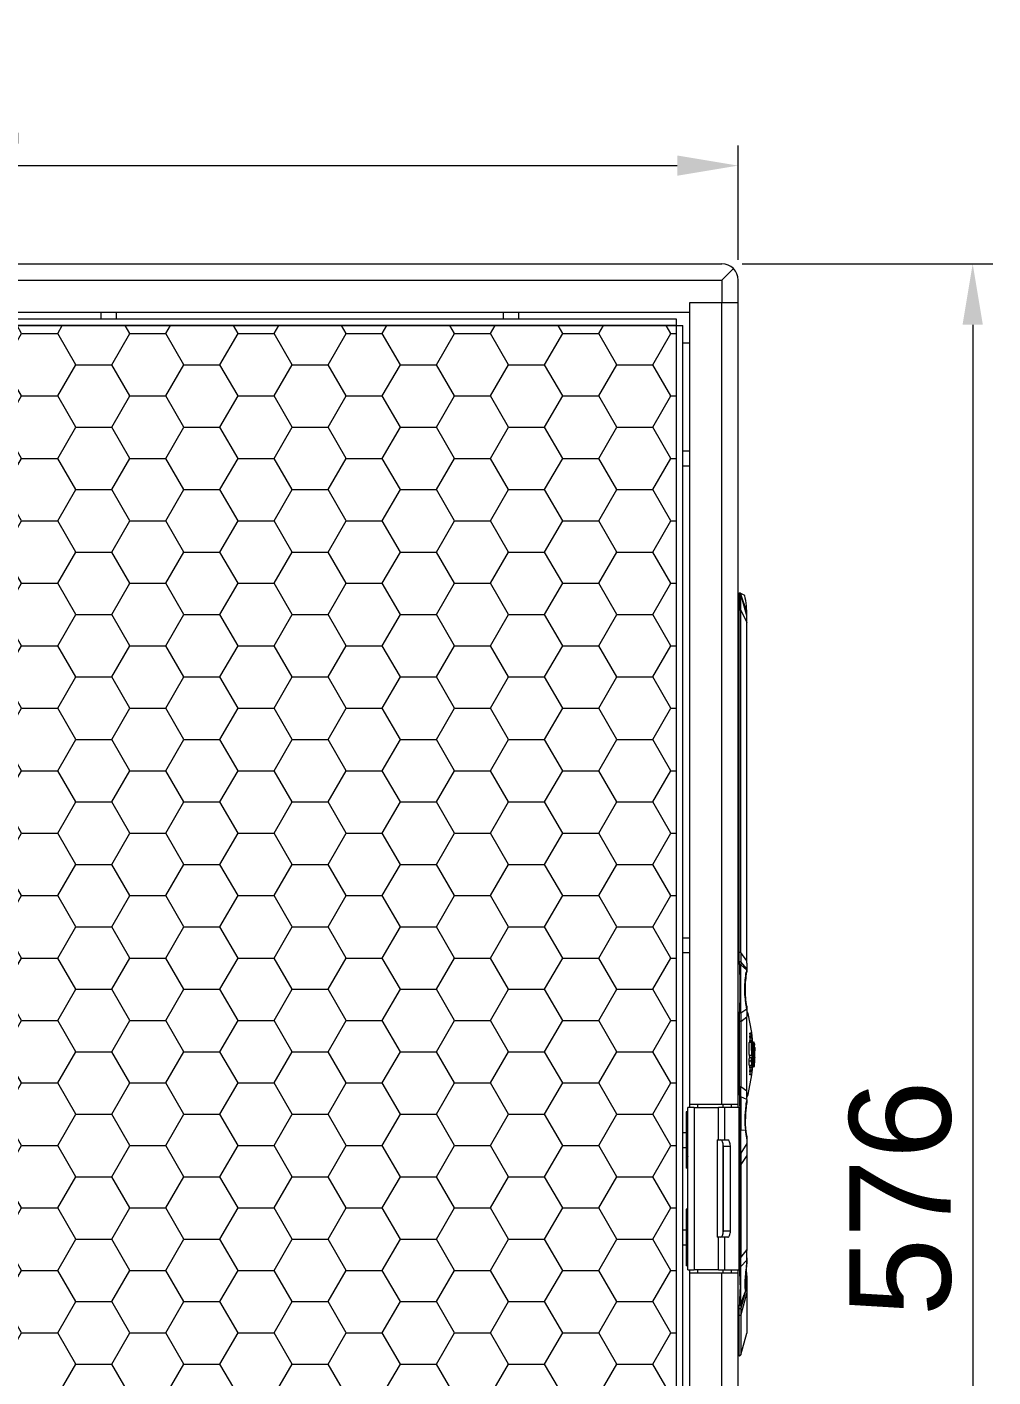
# Model space of a CAD drawing. Header units: millimetres. Extents: x 0 to 4009, y 0 to 2835.
# Drawn here: x 1149.3 to 1446.9, y 1324.1 to 1740.1 of the extents above; entities that cross this region are included whole.
import ezdxf

# ---------------------------------------------------------------- set-up
doc = ezdxf.new("R2010")
doc.units = ezdxf.units.MM
doc.layers.get('0').update_dxf_attribs({"lineweight": 13})
doc.layers.add('标注', color=251, linetype='Continuous', lineweight=9)
doc.styles.get("Standard").update_dxf_attribs({"font": 'arial.ttf'})
doc.dimstyles.new('STANDARD 12.5', dxfattribs={"dimscale": 12.5, "dimtxt": 2.5, "dimasz": 1.5, "dimexe": 0.5, "dimexo": 0.5, "dimgap": 0.5, "dimtad": 1, "dimtoh": 1, "dimdec": 1, "dimzin": 9, "dimdsep": 46, "dimtxsty": 'Standard', "dimcen": 0, "dimclrd": 256, "dimclre": 256, "dimclrt": 256, "dimadec": 0, "dimazin": 0, "dimtp": 0.01, "dimtm": 0.01, "dimtfac": 1, "dimtdec": 1, "dimtofl": 0, "dimtmove": 0, "dimatfit": 3, "dimfxl": 1, "dimtolj": 1, "dimtzin": 4, "dimlwd": -1, "dimlwe": -1, "dimarcsym": 0})

# ---------------------------------------------------------------- blocks, each defined once
blk = doc.blocks.new('*D12')
at = {"layer": 'Defpoints', "color": 0, "transparency": 16777216}
for p in [(1368.36, 1697.39), (856.36, 1662.12), (1368.36, 1662.12)]:
    blk.add_point(p, dxfattribs=at)
at = {"layer": '标注', "transparency": 16777216}
for p, q in [((856.36, 1668.37), (856.36, 1703.64)), ((1368.36, 1668.37), (1368.36, 1703.64)), ((875.11, 1697.39), (1349.61, 1697.39))]:
    blk.add_line(p, q, dxfattribs=at)
for points in [[(875.11, 1700.52), (875.11, 1694.27), (856.36, 1697.39)], [(1349.61, 1700.52), (1349.61, 1694.27), (1368.36, 1697.39)]]:
    blk.add_solid(points, dxfattribs=at)
at = {"layer": '标注', "transparency": 16777216, "insert": (1112.36, 1719.6), "char_height": 31.25, "attachment_point": 5}
blk.add_mtext('\\A1;512', dxfattribs=at)
blk = doc.blocks.new('*D14')
at = {"layer": 'Defpoints', "color": 0, "transparency": 16777216}
for p in [(1363.36, 1667.12), (1342.3, 1091.12), (1440.63, 1091.12)]:
    blk.add_point(p, dxfattribs=at)
at = {"layer": '标注', "transparency": 16777216}
for p, q in [((1369.61, 1667.12), (1446.88, 1667.12)), ((1440.63, 1648.37), (1440.63, 1109.87)), ((1348.55, 1091.12), (1446.88, 1091.12))]:
    blk.add_line(p, q, dxfattribs=at)
for points in [[(1437.5, 1648.37), (1443.75, 1648.37), (1440.63, 1667.12)], [(1437.5, 1109.87), (1443.75, 1109.87), (1440.63, 1091.12)]]:
    blk.add_solid(points, dxfattribs=at)
at = {"layer": '标注', "transparency": 16777216, "insert": (1418.42, 1379.12), "char_height": 31.25, "attachment_point": 5, "rotation": 90}
blk.add_mtext('\\A1;576', dxfattribs=at)

msp = doc.modelspace()

# ---------------------------------------------------------------- hatches: boundary and pattern name
at = {"layer": '标注'}
h = msp.add_hatch(dxfattribs=at)
h.set_pattern_fill('HONEY', color=256, scale=3.5)
h.set_pattern_definition([(0, (130.814, 0), (16.66875, 9.623707), [11.1125, -22.225]), (120, (130.814, 0), (-16.66875, 9.623707), [11.1125, -22.225]), (60, (130.814, 0), (4e-08, 19.247415), [-22.225, 11.1125])])
h.paths.add_polyline_path([(875.36, 1648.12), (875.36, 1273.58), (917.36, 1273.58), (917.36, 1230.86), (875.36, 1230.86), (875.36, 1116.12), (1349.36, 1116.12), (1349.36, 1230.86), (1307.36, 1230.86), (1307.36, 1273.58), (1349.36, 1273.58), (1349.36, 1648.12)])

# ---------------------------------------------------------------- linework, layer by layer
for p, q in [((861.36, 1667.12), (1363.36, 1667.12)), ((1366.89, 1665.65), (1363.36, 1662.12)), ((861.36, 1662.12), (1363.36, 1662.12)), ((1363.36, 1662.12), (1363.36, 1655.12)), ((1368.36, 1655.12), (1368.36, 1662.12)), ((1353.36, 1652.12), (871.36, 1652.12)), ((1172, 1652.12), (1172, 1650.12)), ((1176.71, 1652.12), (1176.71, 1650.12)), ((1296, 1652.12), (1296, 1650.12)), ((1300.71, 1652.12), (1300.71, 1650.12)), ((1353.36, 1655.12), (1353.36, 1407.14)), ((1368.36, 1655.12), (1353.36, 1655.12)), ((1363.36, 1408.12), (1363.36, 1655.12)), ((1368.36, 1407.12), (1368.36, 1655.12)), ((873.36, 1648.12), (1351.36, 1648.12)), ((1349.36, 1650.12), (875.36, 1650.12)), ((1349.36, 1114.12), (1349.36, 1650.12)), ((1351.36, 1116.12), (1351.36, 1648.12)), ((1351.36, 1642.76), (1353.36, 1642.76)), ((1351.36, 1609.47), (1353.36, 1609.47)), ((1353.36, 1604.76), (1351.36, 1604.76)), ((1368.36, 1565.66), (1368.7, 1565.64)), ((1368.91, 1565.63), (1368.72, 1565.64)), ((1368.88, 1565.63), (1368.87, 1565.63)), ((1368.94, 1565.63), (1368.89, 1565.63)), ((1368.93, 1565.63), (1368.91, 1565.63)), ((1368.93, 1565.63), (1368.93, 1565.63)), ((1368.94, 1565.63), (1368.94, 1565.63)), ((1368.94, 1565.63), (1368.94, 1565.63)), ((1370.43, 1564.92), (1369.16, 1565.57)), ((1369.16, 1565.57), (1369.16, 1565.57)), ((1369.16, 1565.28), (1369.17, 1565.3)), ((1371.06, 1558.61), (1369.16, 1565.28)), ((1369.16, 1565.28), (1369.16, 1565.27)), ((1371.03, 1559.92), (1369.17, 1565.3)), ((1368.7, 1560.62), (1368.36, 1560.62)), ((1369.16, 1560.62), (1368.7, 1560.62)), ((1369.16, 1560.42), (1368.7, 1560.42)), ((1368.71, 1454.92), (1368.7, 1560.42)), ((1369.16, 1454.92), (1369.16, 1560.62)), ((1369.16, 1560.42), (1371.06, 1556.62)), ((1371.06, 1557.34), (1371.06, 1558.61)), ((1371.06, 1558.61), (1371.06, 1558.61)), ((1371.06, 1556.88), (1371.06, 1557.34)), ((1371.06, 1556.62), (1371.06, 1557.34)), ((1371.06, 1451.62), (1371.06, 1556.88)), ((1351.36, 1459.47), (1353.36, 1459.47)), ((1353.36, 1454.76), (1351.36, 1454.76)), ((1369.16, 1454.92), (1368.7, 1454.92)), ((1369.17, 1452.07), (1368.72, 1452.06)), ((1371.06, 1452.35), (1369.16, 1454.92)), ((1371.04, 1449.87), (1369.17, 1452.07)), ((1369.17, 1452.07), (1369.18, 1451.14)), ((1369.18, 1451.14), (1368.74, 1451.13)), ((1370.99, 1449.58), (1369.18, 1451.14)), ((1371.06, 1449.87), (1371.06, 1448.92)), ((1371.06, 1448.92), (1371.06, 1448.91)), ((1371.06, 1448.91), (1371.06, 1448.92)), ((1371.06, 1448.92), (1371.06, 1448.92)), ((1369.17, 1436.19), (1368.72, 1436.2)), ((1371.03, 1437.43), (1369.17, 1436.19)), ((1371.06, 1438.32), (1371.06, 1438.34)), ((1371.06, 1438.32), (1371.06, 1437.43)), ((1371.06, 1436.14), (1371.06, 1435.64)), ((1371.06, 1435.64), (1371.06, 1435.12)), ((1371.06, 1435.57), (1371.12, 1435.63)), ((1371.12, 1435.63), (1371.46, 1436.08)), ((1372.6, 1430.26), (1371.46, 1436.08)), ((1369.15, 1433.69), (1368.7, 1433.69)), ((1368.7, 1433.69), (1368.71, 1413.55)), ((1369.15, 1433.69), (1371.05, 1435.12)), ((1369.15, 1433.69), (1369.17, 1413.55)), ((1372.48, 1427.22), (1371.75, 1427.22)), ((1372.58, 1430.04), (1371.94, 1430.04)), ((1371.94, 1429.88), (1372.58, 1429.88)), ((1371.94, 1429.88), (1371.95, 1429.81)), ((1372.62, 1427.36), (1371.94, 1427.36)), ((1371.94, 1427.27), (1372.62, 1427.27)), ((1371.94, 1427.22), (1371.94, 1427.27)), ((1372.61, 1428.73), (1371.95, 1428.73)), ((1371.95, 1428.6), (1372.62, 1428.6)), ((1371.96, 1428.6), (1371.96, 1428.46)), ((1372.64, 1429.09), (1371.99, 1429.09)), ((1372.66, 1427.83), (1371.99, 1427.83)), ((1372.62, 1429.38), (1372.58, 1429.88)), ((1372.9, 1427.21), (1372.6, 1430.26)), ((1372.62, 1428.6), (1372.61, 1428.73)), ((1372.64, 1429.09), (1372.62, 1429.38)), ((1372.62, 1428.6), (1372.62, 1428.45)), ((1372.62, 1427.33), (1372.62, 1427.36)), ((1372.62, 1427.27), (1372.62, 1427.33)), ((1372.62, 1427.27), (1372.62, 1427.13)), ((1372.63, 1428.24), (1372.66, 1427.83)), ((1372.77, 1427.38), (1372.77, 1427.34)), ((1372.77, 1427.34), (1372.78, 1427.24)), ((1372.93, 1427.22), (1372.8, 1427.22)), ((1373.41, 1427.14), (1372.93, 1427.14)), ((1373.27, 1426.97), (1372.98, 1426.97)), ((1373.33, 1426.97), (1373.29, 1426.97)), ((1371.75, 1423.29), (1372.51, 1423.3)), ((1372.49, 1425.52), (1372.49, 1425.83)), ((1372.58, 1425.16), (1372.5, 1425.16)), ((1372.65, 1426.51), (1372.58, 1426.51)), ((1372.64, 1426.69), (1372.65, 1426.51)), ((1372.76, 1426.19), (1372.76, 1426.11)), ((1372.76, 1426.11), (1372.76, 1426)), ((1372.84, 1426.13), (1372.84, 1426.02)), ((1372.91, 1425.8), (1372.87, 1425.8)), ((1372.91, 1425.83), (1372.91, 1426.8)), ((1372.91, 1425.8), (1372.91, 1425.83)), ((1373.06, 1424.41), (1372.98, 1424.41)), ((1372.98, 1422.39), (1372.99, 1423.25)), ((1372.99, 1423.25), (1373.11, 1423.25)), ((1373.22, 1425.84), (1373.23, 1425.8)), ((1373.23, 1425.84), (1373.23, 1425.8)), ((1373.27, 1425.8), (1373.27, 1425.85)), ((1373.27, 1425.8), (1373.27, 1425.85)), ((1373.28, 1422.92), (1373.27, 1422.65)), ((1373.41, 1426.81), (1373.43, 1426.38)), ((1371.65, 1421.51), (1372.42, 1421.51)), ((1372.5, 1422.49), (1371.73, 1422.49)), ((1371.75, 1420.17), (1372.49, 1420.17)), ((1372.64, 1419.96), (1371.93, 1419.96)), ((1371.94, 1420.17), (1371.94, 1420.02)), ((1371.94, 1420.02), (1371.94, 1419.96)), ((1371.94, 1419.9), (1371.94, 1419.87)), ((1372.64, 1419.87), (1371.94, 1419.87)), ((1372.64, 1418.64), (1371.95, 1418.64)), ((1372.67, 1419.41), (1371.99, 1419.41)), ((1372.66, 1420.73), (1372.58, 1420.73)), ((1372.63, 1417.22), (1372.88, 1419.75)), ((1372.65, 1420.54), (1372.64, 1420.11)), ((1372.64, 1420.11), (1372.64, 1419.96)), ((1372.64, 1419.87), (1372.64, 1419.96)), ((1372.65, 1419), (1372.64, 1418.64)), ((1372.64, 1418.51), (1372.64, 1418.64)), ((1372.66, 1420.73), (1372.65, 1420.54)), ((1372.67, 1419.41), (1372.65, 1419)), ((1372.8, 1419.76), (1373.41, 1419.76)), ((1373.23, 1419.93), (1372.81, 1419.93)), ((1372.82, 1420.17), (1372.96, 1420.17)), ((1372.88, 1421.5), (1372.93, 1421.5)), ((1372.98, 1422.4), (1373.06, 1422.4)), ((1372.99, 1421.79), (1372.98, 1422.39)), ((1373.01, 1421.56), (1373.01, 1421.55)), ((1373.07, 1421.54), (1373.07, 1421.58)), ((1373.21, 1421.54), (1373.21, 1421.5)), ((1373.21, 1421.54), (1373.21, 1421.5)), ((1373.23, 1422.39), (1373.23, 1422.28)), ((1373.23, 1422.39), (1373.23, 1422.28)), ((1373.24, 1420.16), (1373.23, 1419.93)), ((1373.3, 1419.8), (1373.3, 1419.76)), ((1373.31, 1421.49), (1373.31, 1421.58)), ((1373.31, 1421.49), (1373.31, 1421.58)), ((1373.33, 1422.59), (1373.36, 1422.59)), ((1373.33, 1422.28), (1373.33, 1422.4)), ((1373.33, 1422.28), (1373.33, 1422.4)), ((1373.34, 1420.06), (1373.37, 1420.51)), ((1373.36, 1422.65), (1373.36, 1422.59)), ((1373.37, 1422.65), (1373.36, 1422.59)), ((1373.37, 1421.07), (1373.37, 1421.06)), ((1373.41, 1419.93), (1373.37, 1419.93)), ((1373.4, 1419.97), (1373.41, 1420.08)), ((1373.41, 1419.81), (1373.41, 1419.76)), ((1373.42, 1422.65), (1373.42, 1422.59)), ((1373.43, 1422.65), (1373.42, 1422.59)), ((1373.46, 1422.65), (1373.46, 1422.59)), ((1373.46, 1422.65), (1373.46, 1422.59)), ((1373.51, 1422.65), (1373.51, 1422.59)), ((1373.51, 1422.65), (1373.51, 1422.59)), ((1371.46, 1411.15), (1372.63, 1417.22)), ((1372.61, 1417.36), (1371.94, 1417.36)), ((1372.6, 1417.2), (1371.94, 1417.2)), ((1371.95, 1418.51), (1372.64, 1418.51)), ((1372.66, 1418.14), (1371.99, 1418.14)), ((1372.61, 1417.42), (1372.64, 1417.86)), ((1372.61, 1417.36), (1372.61, 1417.42)), ((1372.64, 1417.86), (1372.66, 1418.14)), ((1369.17, 1413.55), (1368.71, 1413.55)), ((1369.18, 1410.44), (1368.74, 1410.43)), ((1371.07, 1412.13), (1369.17, 1413.55)), ((1371, 1409.6), (1369.18, 1410.44)), ((1371.06, 1411.66), (1371.06, 1412.13)), ((1371.46, 1411.15), (1371.06, 1411.66)), ((1354.86, 1407.14), (1352.86, 1407.14)), ((1352.86, 1357.14), (1352.86, 1407.14)), ((1353.36, 1408.12), (1368.36, 1408.12)), ((1354.86, 1407.14), (1362.36, 1407.14)), ((1354.86, 1407.14), (1354.86, 1357.14)), ((1355.86, 1408.12), (1355.86, 1407.14)), ((1364.21, 1407.14), (1362.36, 1407.14)), ((1362.36, 1397.14), (1362.36, 1407.14)), ((1363.69, 1408.12), (1363.69, 1407.14)), ((1368.86, 1407.13), (1364.21, 1407.14)), ((1364.21, 1407.14), (1364.21, 1397.14)), ((1366.36, 1407.13), (1366.36, 1408.12)), ((1368.71, 1357.13), (1368.71, 1407.13)), ((1368.86, 1357.12), (1368.86, 1407.13)), ((1371, 1409.6), (1370.86, 1408.81)), ((1371.06, 1409.6), (1371.06, 1408.92)), ((1352.86, 1405.84), (1352.36, 1405.84)), ((1352.36, 1405.84), (1352.36, 1388.4)), ((1352.86, 1405.8), (1352.36, 1405.8)), ((1352.86, 1402), (1352.82, 1402.05)), ((1368.86, 1403.62), (1368.95, 1403.62)), ((1369.15, 1403.62), (1368.95, 1403.62)), ((1370.43, 1403.62), (1370.61, 1403.62)), ((1351.36, 1399.47), (1352.36, 1399.47)), ((1352.86, 1401.22), (1352.36, 1401.22)), ((1369.2, 1400.05), (1368.86, 1400.05)), ((1370.6, 1400.16), (1369.2, 1400.05)), ((1371.06, 1398.32), (1371.06, 1363.09)), ((1352.36, 1394.76), (1351.36, 1394.76)), ((1361.86, 1397.14), (1364.21, 1397.14)), ((1361.86, 1397.14), (1361.86, 1367.14)), ((1363.69, 1396.16), (1363.69, 1368.1)), ((1365.98, 1395.13), (1363.82, 1395.13)), ((1363.82, 1369.13), (1363.82, 1395.13)), ((1364.21, 1397.14), (1365.15, 1397.14)), ((1365.98, 1369.13), (1365.98, 1395.13)), ((1371.06, 1396.01), (1369.16, 1393.06)), ((1352.36, 1392.88), (1352.86, 1392.88)), ((1352.86, 1392.1), (1352.82, 1392.04)), ((1369.16, 1393.06), (1369.16, 1389.53)), ((1371.06, 1392.4), (1369.16, 1389.53)), ((1369.16, 1389.53), (1369.16, 1360.98)), ((1352.86, 1388.4), (1352.36, 1388.4)), ((1352.86, 1375.85), (1352.36, 1375.85)), ((1352.36, 1375.85), (1352.36, 1371.22)), ((1352.86, 1375.79), (1352.36, 1375.79)), ((1351.36, 1369.47), (1352.36, 1369.47)), ((1352.86, 1371.19), (1352.36, 1371.19)), ((1352.36, 1371.19), (1352.36, 1358.39)), ((1352.86, 1371.97), (1352.82, 1372.03)), ((1363.82, 1369.13), (1365.98, 1369.13)), ((1352.36, 1364.76), (1351.36, 1364.76)), ((1364.21, 1367.14), (1361.86, 1367.14)), ((1362.36, 1357.14), (1362.36, 1367.14)), ((1365.15, 1367.14), (1364.21, 1367.14)), ((1364.21, 1367.14), (1364.21, 1357.14)), ((1352.36, 1362.85), (1352.86, 1362.85)), ((1352.86, 1362.08), (1352.82, 1362.02)), ((1371.06, 1363.35), (1369.16, 1360.98)), ((1371, 1360.07), (1371.02, 1360.4)), ((1352.86, 1358.39), (1352.36, 1358.39)), ((1352.86, 1357.14), (1354.86, 1357.14)), ((1353.36, 1357.13), (1354.86, 1357.13)), ((1353.36, 1357.13), (1353.36, 1109.12)), ((1362.36, 1357.14), (1354.86, 1357.14)), ((1355.86, 1357.14), (1355.86, 1356.12)), ((1362.36, 1357.14), (1364.21, 1357.14)), ((1363.69, 1357.13), (1363.69, 1356.12)), ((1364.21, 1357.14), (1368.86, 1357.13)), ((1366.36, 1356.12), (1366.36, 1357.13)), ((1366.86, 1357.13), (1366.86, 1357.12)), ((1366.86, 1357.12), (1368.86, 1357.12)), ((1368.36, 1109.12), (1368.36, 1357.12)), ((1371, 1360.07), (1369.18, 1358.13)), ((1368.36, 1356.12), (1353.36, 1356.12)), ((1363.36, 1109.12), (1363.36, 1356.12)), ((1371.06, 1352.11), (1371.03, 1351.77)), ((1371.06, 1352.08), (1371.06, 1352.11)), ((1371.06, 1352.11), (1371.06, 1337.62)), ((1371.06, 1352.01), (1371.06, 1352.08)), ((1371.06, 1350.18), (1369.16, 1343.28)), ((1370.51, 1350.12), (1369.16, 1345.34)), ((1369.17, 1346.39), (1370.25, 1349.47)), ((1370.25, 1349.47), (1370.27, 1349.54)), ((1370.27, 1349.54), (1370.3, 1349.61)), ((1370.3, 1349.61), (1370.32, 1349.68)), ((1368.7, 1330.6), (1368.7, 1345.03)), ((1369.16, 1345.34), (1369.16, 1343.28)), ((1369.16, 1343.28), (1369.16, 1330.96)), ((1369.16, 1330.96), (1371.06, 1337.62)), ((1371.06, 1337.8), (1371.06, 1337.62)), ((1368.7, 1330.6), (1368.36, 1330.58))]:
    msp.add_line(p, q)
for points in [[(1369.16, 1565.57), (1369.06, 1565.61), (1368.99, 1565.62), (1368.96, 1565.62), (1368.95, 1565.62), (1368.94, 1565.63)], [(1371.46, 1436.08), (1371.18, 1436.76), (1371.06, 1436.89)], [(1371.06, 1435.57), (1371.43, 1436.02), (1371.46, 1436.08)], [(1371.46, 1411.15), (1371.43, 1411.21), (1371.06, 1411.66)], [(1371.06, 1410.35), (1371.18, 1410.47), (1371.46, 1411.15)], [(1370.32, 1349.68), (1370.35, 1349.75), (1370.37, 1349.79), (1370.38, 1349.83), (1370.4, 1349.87), (1370.41, 1349.91), (1370.43, 1349.95), (1370.45, 1349.99), (1370.46, 1350.02), (1370.48, 1350.06), (1370.5, 1350.1), (1370.51, 1350.14), (1370.53, 1350.18), (1370.55, 1350.21), (1370.57, 1350.25), (1370.58, 1350.29), (1370.6, 1350.33), (1370.62, 1350.36), (1370.64, 1350.4), (1370.66, 1350.44), (1370.68, 1350.47), (1370.69, 1350.51), (1370.71, 1350.54), (1370.73, 1350.58), (1370.75, 1350.62), (1370.77, 1350.65), (1370.79, 1350.69), (1370.82, 1350.72), (1370.82, 1350.73)], [(1368.7, 1330.6), (1368.81, 1330.62), (1369.01, 1330.72), (1369.13, 1330.89), (1369.16, 1330.96)]]:
    msp.add_lwpolyline(points)
for centre, radius, start, end in [((1363.36, 1662.12), 5, 0, 90), ((1368.68, 1565.14), 0.5, 15.8784, 87.2062), ((1368.69, 1565.11), 0.524, 65.1238, 74.4524), ((1339.43, 1558.62), 31.63, 359.95, 11.4898), ((1351.99, 1560.42), 16.71, 0.0037, 0.6762), ((1638.32, 1454.57), 269.16, 179.9246, 180.5325), ((1411.85, 1442.05), 41.55, 169.5587, 170.5956), ((1602.2, 1433.71), 233.04, 179.3906, 180.0053), ((1387.76, 1441.13), 17.12, 189.6652, 190.2538), ((1325.65, 1428.81), 46.31, 1.3186, 1.5197), ((1307.36, 1423.32), 64.89, 4.8035, 5.1044), ((1315.7, 1423.7), 56.44, 3.7523, 4.1944), ((1314.38, 1423.89), 58.52, 4.7827, 6.0307), ((1297.05, 1426.75), 75.6, 2.3708, 2.4936), ((1317.5, 1423.84), 55.33, 3.6684, 5.0656), ((1394.91, 1429.44), 22.31, 182.5434, 183.0938), ((1395.55, 1427.7), 22.94, 181.4178, 182.5034), ((1324.06, 1423.81), 48.69, 2.8198, 4.0344), ((1317.02, 1423.98), 55.85, 4.8989, 5.2498), ((1320.52, 1423.91), 52.29, 3.8221, 4.3012), ((1314.11, 1423.74), 58.77, 3.5497, 4.8964), ((1318.62, 1423.78), 54.19, 3.6832, 3.8252), ((1316.95, 1423.67), 55.86, 2.5873, 3.6809), ((1311.26, 1423.56), 61.62, 2.388, 3.4218), ((1311.17, 1424.06), 62.08, 1.6407, 2.6836), ((1303.49, 1422.73), 69.85, 2.5578, 3.4806), ((1310.23, 1423.44), 63.14, 1.8768, 3.2023), ((1311.83, 1423.44), 61.6, 1.9239, 3.2825), ((1313.68, 1423.48), 59.79, 1.1028, 3.3481), ((1391.87, 1425.75), 19.38, 180.6913, 181.1257), ((1391.1, 1425.71), 18.61, 181.0602, 181.7216), ((1303.4, 1427.71), 69.23, 358.0194, 358.6719), ((1327.97, 1423.86), 44.75, 2.9021, 3.4012), ((1324.42, 1423.68), 48.31, 2.0347, 2.9042), ((1322.41, 1423.6), 50.32, 1.7856, 2.0396), ((1319.42, 1423.51), 53.31, 358.8905, 1.7776), ((1313.83, 1423.54), 58.98, 1.5936, 2.399), ((1312.42, 1423.5), 60.4, 359.2062, 1.5946), ((1310.74, 1423.53), 62.15, 1.8511, 2.2903), ((1310.3, 1423.52), 62.59, 1.5104, 1.8502), ((1309.61, 1423.48), 63.35, 358.2081, 2.1017), ((1325.17, 1423.56), 47.94, 1.2251, 1.9118), ((1321.56, 1423.48), 51.55, 359.7363, 1.2249), ((1306.65, 1423.91), 66.61, 0.6184, 1.626), ((1307.95, 1423.92), 65.3, 358.6595, 359.4062), ((1308.31, 1423.93), 64.94, 0.4211, 0.6135), ((1307.32, 1423.93), 65.93, 359.5911, 0.4195), ((1307.92, 1423.92), 65.33, 359.4062, 359.5929), ((1311.15, 1423.11), 62.17, 1.4018, 2.4816), ((1304.81, 1422.93), 68.49, 1.445, 1.9483), ((1309.99, 1423.08), 63.31, 0.3451, 1.434), ((1307.76, 1423.07), 65.54, 0.1598, 0.3434), ((1308.59, 1423.06), 64.71, 359.6345, 0.1631), ((1310.34, 1423.45), 63.03, 1.6513, 1.8764), ((1310.39, 1423.45), 62.98, 0.5481, 1.6514), ((1310.42, 1423.45), 62.95, 0.0074, 0.548), ((1310.43, 1423.45), 62.94, 359.8153, 0.0074), ((1310.42, 1423.45), 62.95, 359.2727, 359.8152), ((1311.93, 1423.45), 61.5, 1.6939, 1.9236), ((1311.99, 1423.45), 61.44, 0.5619, 1.694), ((1329.92, 1423.94), 43.58, 2.2749, 3.2006), ((1312.02, 1423.45), 61.41, 0.0075, 0.5618), ((1312.02, 1423.45), 61.41, 359.2544, 0.0075), ((1313.02, 1423.45), 60.44, 0.0073, 1.1178), ((1312.94, 1423.45), 60.53, 359.2427, 0.0088), ((1321.32, 1423.48), 52.18, 0.4507, 1.2304), ((1320.96, 1423.42), 52.54, 358.5357, 359.5894), ((1317.06, 1423.46), 56.45, 0.0017, 1.3378), ((1317.82, 1423.45), 55.68, 0.0098, 0.459), ((1317.27, 1423.45), 56.23, 359.5838, 0.0116), ((1314.23, 1423.45), 59.29, 0.5163, 1.1345), ((1316.48, 1423.45), 57.03, 359.2803, 0.0077), ((1314.22, 1423.45), 59.29, 359.2281, 359.4906), ((1314.22, 1423.45), 59.3, 359.4906, 0.5163), ((1346.67, 1419.28), 25.28, 1.414, 1.5486), ((1315.62, 1423.54), 56.52, 355.8048, 356.2468), ((1275.9, 1429.04), 96.82, 355.5407, 356.1233), ((1430.84, 1421.56), 58.42, 180.0504, 180.3807), ((1322.34, 1423.15), 50.32, 358.6517, 359.4212), ((1318.55, 1423.09), 54.28, 355.1549, 356.5758), ((1324.85, 1423.36), 47.89, 356.8467, 358.1566), ((1320.1, 1423.15), 52.71, 355.9344, 356.4106), ((1313.61, 1423.29), 59.28, 355.3531, 356.6926), ((1318.34, 1423.26), 54.47, 356.4102, 356.7101), ((1321.04, 1423.48), 51.69, 358.1582, 358.8928), ((1319.11, 1423.45), 53.65, 357.7902, 358.768), ((1316.16, 1423.38), 56.66, 356.7162, 357.9806), ((1318.12, 1423.47), 54.64, 358.7657, 358.9672), ((1313.17, 1423.48), 59.65, 357.9799, 359.0408), ((1312.33, 1423.36), 60.56, 356.691, 356.9555), ((1313.51, 1423.48), 59.31, 359.0408, 359.2105), ((1313.77, 1423.58), 59.47, 356.474, 356.6986), ((1309.39, 1423.83), 63.86, 356.7064, 357.5541), ((1313.8, 1423.51), 59.47, 356.5445, 357.0489), ((1305.83, 1423.99), 67.43, 357.5454, 357.8798), ((1300.14, 1424.24), 73.15, 357.0275, 357.4375), ((1307.19, 1423.94), 66.06, 357.919, 358.5584), ((1309.57, 1423.1), 63.73, 357.3564, 357.6202), ((1317.03, 1422.78), 56.27, 357.6319, 358.1646), ((1306.57, 1423.1), 66.73, 358.1709, 358.6201), ((1310.27, 1423.05), 63.06, 358.6594, 359.3006), ((1198.45, 1426.37), 174.96, 358.0793, 358.2888), ((1309.14, 1423.07), 64.2, 359.4012, 359.6284), ((1266.71, 1424.32), 106.67, 358.2944, 358.5151), ((1283.29, 1423.89), 90.09, 358.5114, 358.8178), ((1293.11, 1423.69), 80.26, 358.8168, 359.2154), ((1334.83, 1422.78), 38.61, 356.6211, 357.5747), ((1315.06, 1423.35), 58.4, 356.6449, 357.7567), ((1357.92, 1421.24), 15.53, 355.7102, 356.3866), ((1343.38, 1422.19), 30.1, 356.3322, 356.7935), ((1330.16, 1422.94), 43.34, 356.7831, 357.6434), ((1312.69, 1423.46), 60.77, 358.1446, 358.8904), ((1313.27, 1423.45), 60.2, 358.8918, 359.1867), ((1333.97, 1423.1), 39.53, 357.8794, 358.5159), ((1314.23, 1423.45), 59.29, 358.8645, 359.1704), ((1325.09, 1418.43), 46.87, 358.4997, 358.6972), ((1307.36, 1423.92), 64.89, 354.8956, 355.1965), ((1295.18, 1420.23), 77.49, 357.759, 357.8778), ((1316.66, 1423.05), 56.21, 354.9947, 355.3438), ((1527.73, 1413.75), 159.03, 181.1955, 182.3904), ((1353.3, 1401.22), 0.969, 117.4108, 119.9188), ((1277.45, 1404.22), 91.5, 358.861, 359.6244), ((1403.98, 1403.61), 33.56, 179.9867, 185.895), ((1400.58, 1403.27), 30.13, 185.9199, 188.3664), ((1353.3, 1392.88), 0.968, 240.3377, 242.8421), ((1353.3, 1371.19), 0.969, 117.4545, 119.9631), ((1353.3, 1362.86), 0.968, 240.3838, 242.8876), ((1397.38, 1352.29), 26.96, 177.6897, 178.0664), ((1388.18, 1353.2), 17.57, 179.4758, 179.8354), ((1363.51, 1352.32), 7.54, 354.5798, 355.1554), ((1352.08, 1353.29), 19.01, 355.1479, 355.4105), ((1310.66, 1351.87), 60.4, 0.0009, 0.1308), ((1493.18, 1344.29), 124.02, 179.0284, 179.5156)]:
    msp.add_arc(centre, radius, start, end)
for centre, start_param, end_param in [((1362.98, 1395.14), -1.571945, -0.001149), ((1365.15, 1395.14), -1.571945, -0.001149), ((1362.98, 1369.14), -3.129442, -1.571945), ((1365.15, 1369.14), -3.142742, -1.571945)]:
    msp.add_ellipse(centre, major_axis=(0, 2), ratio=0.416666, start_param=start_param, end_param=end_param)
for points, knots in [([(1368.7, 1565.64), (1368.7, 1565.64), (1368.7, 1565.63), (1368.7, 1565.61), (1368.7, 1565.58), (1368.69, 1565.54), (1368.69, 1565.48), (1368.69, 1565.39), (1368.69, 1565.24), (1368.69, 1565.03), (1368.69, 1564.78), (1368.68, 1564.49), (1368.68, 1564.16), (1368.68, 1563.79), (1368.69, 1563.25), (1368.69, 1562.52), (1368.69, 1561.59), (1368.7, 1560.95), (1368.7, 1560.62)], [0, 0, 0, 0, 0.001284, 0.004907, 0.01091, 0.019285, 0.030018, 0.043093, 0.076127, 0.118053, 0.168506, 0.226978, 0.292883, 0.365613, 0.444436, 0.617287, 0.804974, 1, 1, 1, 1]), ([(1369.16, 1565.27), (1369.13, 1565.37), (1369.01, 1565.56), (1368.81, 1565.63), (1368.7, 1565.64)], [0, 0, 0, 0, 0.500009, 1, 1, 1, 1]), ([(1369.17, 1565.3), (1369.17, 1565.31), (1369.14, 1565.38), (1369.11, 1565.43), (1369.07, 1565.47)], [0, 0, 0, 0, 0.242077, 1, 1, 1, 1]), ([(1369.19, 1565.5), (1369.19, 1565.51), (1369.18, 1565.53), (1369.17, 1565.55), (1369.17, 1565.56), (1369.15, 1565.57), (1369.16, 1565.57)], [0, 0, 0, 0, 0.395535, 0.714852, 0.928536, 1, 1, 1, 1]), ([(1369.16, 1560.62), (1369.16, 1560.93), (1369.15, 1561.52), (1369.15, 1562.37), (1369.15, 1563.16), (1369.15, 1563.76), (1369.15, 1564.19), (1369.15, 1564.46), (1369.15, 1564.69), (1369.15, 1564.89), (1369.15, 1565.04), (1369.15, 1565.15), (1369.15, 1565.21), (1369.15, 1565.24), (1369.16, 1565.26), (1369.16, 1565.27), (1369.16, 1565.27)], [0, 0, 0, 0, 0.194236, 0.380732, 0.552504, 0.7033, 0.768974, 0.827374, 0.877985, 0.920295, 0.95385, 0.978424, 0.987291, 0.993853, 0.998091, 1, 1, 1, 1]), ([(1369.17, 1565.3), (1369.18, 1565.31), (1369.19, 1565.35), (1369.2, 1565.41), (1369.2, 1565.47), (1369.19, 1565.5)], [0, 0, 0, 0, 0.180504, 0.54277, 1, 1, 1, 1]), ([(1368.71, 1452.06), (1368.72, 1451.98), (1368.73, 1451.79), (1368.73, 1451.48), (1368.73, 1451.25), (1368.74, 1451.13)], [0, 0, 0, 0, 0.250028, 0.625005, 1, 1, 1, 1]), ([(1368.74, 1451.13), (1368.75, 1450.51), (1368.79, 1449.27), (1368.88, 1447.4), (1368.93, 1445.53), (1368.94, 1443.67), (1368.9, 1441.8), (1368.82, 1439.31), (1368.75, 1437.45), (1368.72, 1436.2)], [0, 0, 0, 0, 0.124993, 0.249996, 0.374986, 0.499991, 0.625011, 0.750018, 1, 1, 1, 1]), ([(1369.17, 1436.19), (1369.18, 1436.81), (1369.19, 1438.06), (1369.21, 1439.92), (1369.18, 1441.79), (1369.14, 1443.67), (1369.18, 1445.54), (1369.21, 1447.41), (1369.2, 1449.28), (1369.19, 1450.52), (1369.18, 1451.14)], [0, 0, 0, 0, 0.12479, 0.249542, 0.374557, 0.499935, 0.625317, 0.750423, 0.875217, 1, 1, 1, 1]), ([(1370.89, 1438.25), (1370.83, 1438.58), (1370.72, 1439.33), (1370.5, 1441.07), (1370.38, 1443.5), (1370.5, 1446.29), (1370.74, 1448.07), (1370.86, 1448.83)], [0, 0, 0, 0, 0.094382, 0.212695, 0.495175, 0.780454, 1, 1, 1, 1]), ([(1371.06, 1438.32), (1370.76, 1440.08), (1370.46, 1443.63), (1370.77, 1447.18), (1371.06, 1448.92)], [0, 0, 0, 0, 0.503627, 1, 1, 1, 1]), ([(1370.99, 1449.58), (1371, 1449.62), (1371.02, 1449.72), (1371.04, 1449.81), (1371.04, 1449.87)], [0, 0, 0, 0, 0.460688, 1, 1, 1, 1]), ([(1371.06, 1451.62), (1371.06, 1451.28), (1371.06, 1450.79), (1371.05, 1450.21), (1371.05, 1449.97), (1371.04, 1449.87)], [0, 0, 0, 0, 0.591672, 0.82812, 1, 1, 1, 1]), ([(1368.72, 1436.2), (1368.72, 1435.99), (1368.7, 1435.47), (1368.71, 1434.63), (1368.7, 1434.01), (1368.7, 1433.69)], [0, 0, 0, 0, 0.250004, 0.625, 1, 1, 1, 1]), ([(1371.03, 1437.43), (1371.02, 1437.52), (1370.98, 1437.74), (1370.94, 1437.96), (1370.92, 1438.08)], [0, 0, 0, 0, 0.44356, 1, 1, 1, 1]), ([(1371.03, 1437.43), (1371.04, 1437.4), (1371.04, 1437.33), (1371.05, 1437.17), (1371.06, 1436.91), (1371.06, 1436.55), (1371.06, 1436.28), (1371.06, 1436.14)], [0, 0, 0, 0, 0.063445, 0.152175, 0.378683, 0.667159, 1, 1, 1, 1]), ([(1371.07, 1412.13), (1371.07, 1415.96), (1371.05, 1423.62), (1371.05, 1431.28), (1371.05, 1435.12)], [0, 0, 0, 0, 0.500001, 1, 1, 1, 1]), ([(1371.75, 1427.22), (1371.75, 1427.22), (1371.73, 1427.2), (1371.7, 1427.1), (1371.67, 1426.85), (1371.65, 1426.36), (1371.65, 1425.66), (1371.65, 1424.86), (1371.67, 1424.2), (1371.69, 1423.76), (1371.71, 1423.51), (1371.74, 1423.37), (1371.75, 1423.29)], [0, 0, 0, 0, 0.006005, 0.018294, 0.075077, 0.197821, 0.388549, 0.606959, 0.808693, 0.88615, 0.939216, 1, 1, 1, 1]), ([(1371.94, 1427.36), (1371.94, 1427.36), (1371.94, 1427.34), (1371.94, 1427.31), (1371.94, 1427.29), (1371.94, 1427.27)], [0, 0, 0, 0, 0.251262, 0.501116, 1, 1, 1, 1]), ([(1371.95, 1429.81), (1371.95, 1429.7), (1371.97, 1429.46), (1371.98, 1429.22), (1371.99, 1429.09)], [0, 0, 0, 0, 0.489739, 1, 1, 1, 1]), ([(1371.95, 1428.6), (1371.95, 1428.62), (1371.96, 1428.66), (1371.95, 1428.71), (1371.95, 1428.73)], [0, 0, 0, 0, 0.500038, 1, 1, 1, 1]), ([(1371.96, 1428.46), (1371.96, 1428.41), (1371.97, 1428.2), (1371.98, 1427.99), (1371.99, 1427.83)], [0, 0, 0, 0, 0.241884, 1, 1, 1, 1]), ([(1372.48, 1427.22), (1372.47, 1427.22), (1372.45, 1427.19), (1372.44, 1427.14), (1372.43, 1427.05), (1372.42, 1426.9), (1372.42, 1426.68), (1372.41, 1426.25), (1372.41, 1425.89), (1372.42, 1425.63)], [0, 0, 0, 0, 0.013289, 0.043963, 0.100247, 0.190765, 0.326029, 0.509729, 1, 1, 1, 1]), ([(1372.61, 1426.1), (1372.6, 1426.28), (1372.58, 1426.58), (1372.55, 1426.91), (1372.52, 1427.09), (1372.51, 1427.16), (1372.5, 1427.2), (1372.48, 1427.22), (1372.48, 1427.22)], [0, 0, 0, 0, 0.477541, 0.790784, 0.888305, 0.950614, 0.98462, 1, 1, 1, 1]), ([(1372.91, 1426.8), (1372.91, 1426.86), (1372.91, 1426.97), (1372.91, 1427.09), (1372.92, 1427.16), (1372.92, 1427.19), (1372.92, 1427.21), (1372.93, 1427.22), (1372.93, 1427.22)], [0, 0, 0, 0, 0.440969, 0.752192, 0.85929, 0.934764, 0.980407, 1, 1, 1, 1]), ([(1372.93, 1427.22), (1372.94, 1427.22), (1372.94, 1427.2), (1372.95, 1427.18), (1372.96, 1427.14), (1372.96, 1427.08), (1372.97, 1427.01), (1372.99, 1426.87), (1373.01, 1426.66), (1373.03, 1426.36), (1373.05, 1426), (1373.07, 1425.59), (1373.08, 1425.31), (1373.08, 1425.16)], [0, 0, 0, 0, 0.004798, 0.016514, 0.036021, 0.063853, 0.100383, 0.145752, 0.262675, 0.411947, 0.588641, 0.786651, 1, 1, 1, 1]), ([(1371.75, 1423.29), (1371.76, 1423.25), (1371.78, 1423.18), (1371.81, 1423.03), (1371.83, 1422.8), (1371.84, 1422.61), (1371.84, 1422.5)], [0, 0, 0, 0, 0.132949, 0.294764, 0.562949, 1, 1, 1, 1]), ([(1372.42, 1425.63), (1372.42, 1425.1), (1372.44, 1424.32), (1372.47, 1423.54), (1372.51, 1423.3)], [0, 0, 0, 0, 0.685912, 1, 1, 1, 1]), ([(1372.49, 1425.83), (1372.49, 1425.86), (1372.49, 1425.9), (1372.5, 1425.95), (1372.5, 1425.98), (1372.51, 1425.99), (1372.51, 1425.99)], [0, 0, 0, 0, 0.506241, 0.795009, 0.940052, 1, 1, 1, 1]), ([(1372.65, 1422.64), (1372.65, 1422.84), (1372.65, 1423.2), (1372.64, 1423.68), (1372.62, 1424.02), (1372.59, 1424.3), (1372.55, 1424.52), (1372.51, 1424.81), (1372.5, 1425.02), (1372.5, 1425.16)], [0, 0, 0, 0, 0.234751, 0.422738, 0.571952, 0.646823, 0.758263, 0.833944, 1, 1, 1, 1]), ([(1372.51, 1425.99), (1372.52, 1425.99), (1372.53, 1425.97), (1372.53, 1425.95), (1372.54, 1425.89), (1372.55, 1425.84), (1372.55, 1425.82)], [0, 0, 0, 0, 0.06308, 0.217547, 0.501206, 1, 1, 1, 1]), ([(1372.51, 1423.3), (1372.52, 1423.26), (1372.54, 1423.17), (1372.56, 1422.99), (1372.58, 1422.7), (1372.58, 1422.46), (1372.58, 1422.3)], [0, 0, 0, 0, 0.118145, 0.268408, 0.531655, 1, 1, 1, 1]), ([(1372.55, 1425.82), (1372.56, 1425.72), (1372.57, 1425.5), (1372.58, 1425.28), (1372.58, 1425.16)], [0, 0, 0, 0, 0.433011, 1, 1, 1, 1]), ([(1372.87, 1425.17), (1372.88, 1424.74), (1372.91, 1423.07), (1372.87, 1421.39), (1372.8, 1420.15)], [0, 0, 0, 0, 0.253979, 1, 1, 1, 1]), ([(1372.98, 1424.41), (1372.98, 1424.51), (1372.98, 1424.7), (1372.97, 1424.97), (1372.97, 1425.22), (1372.97, 1425.43), (1372.97, 1425.58), (1372.97, 1425.68), (1372.98, 1425.73), (1372.98, 1425.77), (1372.98, 1425.81), (1372.98, 1425.82), (1372.99, 1425.83), (1372.99, 1425.83)], [0, 0, 0, 0, 0.202728, 0.397374, 0.576235, 0.728696, 0.847422, 0.893811, 0.931665, 0.961087, 0.982182, 0.995043, 1, 1, 1, 1]), ([(1372.99, 1425.83), (1372.99, 1425.83), (1372.99, 1425.82), (1373, 1425.81), (1373, 1425.78), (1373.01, 1425.74), (1373.01, 1425.68), (1373.02, 1425.58), (1373.03, 1425.42), (1373.04, 1425.2), (1373.05, 1424.95), (1373.05, 1424.68), (1373.06, 1424.5), (1373.06, 1424.41)], [0, 0, 0, 0, 0.004822, 0.017287, 0.038015, 0.067442, 0.106019, 0.154203, 0.280203, 0.440047, 0.618965, 0.807256, 1, 1, 1, 1]), ([(1373.45, 1425.67), (1373.45, 1425.67), (1373.45, 1425.67), (1373.45, 1425.66), (1373.45, 1425.64), (1373.46, 1425.62), (1373.46, 1425.59), (1373.46, 1425.53), (1373.47, 1425.43), (1373.47, 1425.27), (1373.48, 1425.08), (1373.49, 1424.85), (1373.49, 1424.69), (1373.49, 1424.61)], [0, 0, 0, 0, 0.002452, 0.009886, 0.023346, 0.043853, 0.07252, 0.110409, 0.216277, 0.362366, 0.545035, 0.760516, 1, 1, 1, 1]), ([(1371.73, 1422.49), (1371.72, 1422.33), (1371.7, 1422), (1371.66, 1421.68), (1371.65, 1421.51)], [0, 0, 0, 0, 0.499659, 1, 1, 1, 1]), ([(1371.65, 1421.51), (1371.65, 1421.3), (1371.66, 1420.95), (1371.68, 1420.55), (1371.7, 1420.33), (1371.71, 1420.24), (1371.72, 1420.19), (1371.74, 1420.17), (1371.75, 1420.17)], [0, 0, 0, 0, 0.4605, 0.786086, 0.885256, 0.948155, 0.983658, 1, 1, 1, 1]), ([(1371.95, 1418.51), (1371.95, 1418.53), (1371.96, 1418.57), (1371.95, 1418.62), (1371.95, 1418.64)], [0, 0, 0, 0, 0.499962, 1, 1, 1, 1]), ([(1371.99, 1419.41), (1371.98, 1419.27), (1371.97, 1419.01), (1371.96, 1418.76), (1371.96, 1418.64)], [0, 0, 0, 0, 0.531041, 1, 1, 1, 1]), ([(1372.43, 1421.18), (1372.43, 1421.02), (1372.43, 1420.75), (1372.44, 1420.45), (1372.45, 1420.29), (1372.46, 1420.22), (1372.47, 1420.19), (1372.48, 1420.17), (1372.49, 1420.17)], [0, 0, 0, 0, 0.474203, 0.792829, 0.887541, 0.949185, 0.984274, 1, 1, 1, 1]), ([(1372.53, 1421.4), (1372.52, 1421.4), (1372.51, 1421.42), (1372.51, 1421.45), (1372.5, 1421.54), (1372.5, 1421.66), (1372.49, 1421.83), (1372.49, 1422.12), (1372.49, 1422.34), (1372.5, 1422.49)], [0, 0, 0, 0, 0.012338, 0.045399, 0.11202, 0.225783, 0.38893, 0.581425, 1, 1, 1, 1]), ([(1372.49, 1420.17), (1372.5, 1420.17), (1372.51, 1420.21), (1372.53, 1420.27), (1372.55, 1420.39), (1372.57, 1420.56), (1372.59, 1420.81), (1372.61, 1421.14), (1372.63, 1421.53), (1372.64, 1421.82), (1372.64, 1421.97)], [0, 0, 0, 0, 0.01439, 0.050002, 0.113341, 0.210325, 0.34608, 0.525864, 0.749822, 1, 1, 1, 1]), ([(1372.58, 1422.3), (1372.58, 1422.17), (1372.58, 1421.99), (1372.57, 1421.76), (1372.56, 1421.62), (1372.55, 1421.52), (1372.54, 1421.45), (1372.54, 1421.42), (1372.53, 1421.4), (1372.53, 1421.4)], [0, 0, 0, 0, 0.427441, 0.609003, 0.760568, 0.874943, 0.948368, 0.986388, 1, 1, 1, 1]), ([(1372.93, 1421.5), (1372.93, 1421.39), (1372.92, 1421.2), (1372.92, 1420.92), (1372.92, 1420.69), (1372.93, 1420.5), (1372.93, 1420.36), (1372.94, 1420.26), (1372.94, 1420.2), (1372.95, 1420.18), (1372.95, 1420.17), (1372.96, 1420.17)], [0, 0, 0, 0, 0.234171, 0.441629, 0.61746, 0.759475, 0.866856, 0.940607, 0.983739, 0.994866, 1, 1, 1, 1]), ([(1372.96, 1420.17), (1372.96, 1420.17), (1372.96, 1420.18), (1372.97, 1420.19), (1372.97, 1420.21), (1372.98, 1420.26), (1373, 1420.36), (1373.01, 1420.5), (1373.03, 1420.7), (1373.04, 1420.94), (1373.06, 1421.23), (1373.07, 1421.44), (1373.07, 1421.54)], [0, 0, 0, 0, 0.005043, 0.015776, 0.032882, 0.056818, 0.127856, 0.234093, 0.377447, 0.5558, 0.76566, 1, 1, 1, 1]), ([(1373.01, 1421.55), (1373.01, 1421.55), (1373, 1421.56), (1373, 1421.57), (1373, 1421.59), (1372.99, 1421.62), (1372.99, 1421.69), (1372.99, 1421.76), (1372.99, 1421.79)], [0, 0, 0, 0, 0.021607, 0.068862, 0.14316, 0.246101, 0.547247, 1, 1, 1, 1]), ([(1373.06, 1422.4), (1373.06, 1422.29), (1373.05, 1422.09), (1373.04, 1421.86), (1373.03, 1421.71), (1373.03, 1421.64), (1373.02, 1421.59), (1373.02, 1421.56), (1373.01, 1421.56)], [0, 0, 0, 0, 0.386135, 0.7033, 0.824998, 0.914274, 0.971216, 1, 1, 1, 1]), ([(1373.07, 1422.13), (1373.07, 1422.04), (1373.07, 1421.85), (1373.07, 1421.67), (1373.07, 1421.58)], [0, 0, 0, 0, 0.499957, 1, 1, 1, 1]), ([(1373.31, 1420.5), (1373.31, 1420.34), (1373.3, 1420.1), (1373.29, 1419.87), (1373.3, 1419.8)], [0, 0, 0, 0, 0.688882, 1, 1, 1, 1]), ([(1373.42, 1422.59), (1373.42, 1422.41), (1373.41, 1422.05), (1373.4, 1421.58), (1373.38, 1421.26), (1373.38, 1421.11), (1373.37, 1421.07)], [0, 0, 0, 0, 0.366325, 0.707136, 0.923133, 1, 1, 1, 1]), ([(1371.99, 1418.14), (1371.98, 1418.01), (1371.96, 1417.74), (1371.95, 1417.48), (1371.94, 1417.36)], [0, 0, 0, 0, 0.529047, 1, 1, 1, 1]), ([(1369.18, 1410.44), (1369.18, 1409.87), (1369.19, 1409.02), (1369.2, 1407.88), (1369.19, 1407.03), (1369.19, 1406.18), (1369.19, 1405.04), (1369.18, 1404.19), (1369.15, 1403.62)], [0, 0, 0, 0, 0.250043, 0.374996, 0.499908, 0.624853, 0.749884, 1, 1, 1, 1]), ([(1369.18, 1410.44), (1369.17, 1411.22), (1369.16, 1412.25), (1369.16, 1413.29), (1369.16, 1413.55)], [0, 0, 0, 0, 0.749606, 1, 1, 1, 1]), ([(1371, 1409.6), (1371, 1409.64), (1371.02, 1409.71), (1371.04, 1409.85), (1371.05, 1410.03), (1371.06, 1410.27), (1371.06, 1410.57), (1371.06, 1411.04), (1371.06, 1411.4), (1371.06, 1411.66)], [0, 0, 0, 0, 0.053136, 0.111317, 0.200576, 0.320131, 0.465366, 0.631338, 1, 1, 1, 1]), ([(1370.86, 1408.81), (1370.8, 1408.47), (1370.55, 1406.75), (1370.43, 1405.02), (1370.43, 1403.62)], [0, 0, 0, 0, 0.195169, 1, 1, 1, 1]), ([(1371.06, 1408.92), (1371.06, 1408.91), (1371.05, 1408.89), (1371.05, 1408.86), (1371.04, 1408.79), (1371.02, 1408.67), (1370.99, 1408.5), (1370.96, 1408.28), (1370.9, 1407.89), (1370.83, 1407.32), (1370.74, 1406.53), (1370.67, 1405.62), (1370.62, 1404.64), (1370.61, 1403.96), (1370.61, 1403.62)], [0, 0, 0, 0, 0.004894, 0.01098, 0.019468, 0.043571, 0.076952, 0.119212, 0.169929, 0.294565, 0.445991, 0.618419, 0.805549, 1, 1, 1, 1]), ([(1352.82, 1402.05), (1352.75, 1402.01), (1352.62, 1401.9), (1352.47, 1401.7), (1352.38, 1401.47), (1352.36, 1401.3), (1352.36, 1401.22)], [0, 0, 0, 0, 0.251474, 0.501863, 0.751229, 1, 1, 1, 1]), ([(1369.15, 1403.62), (1369.15, 1403.32), (1369.16, 1402.72), (1369.17, 1401.83), (1369.19, 1400.94), (1369.19, 1400.35), (1369.2, 1400.05)], [0, 0, 0, 0, 0.250415, 0.500631, 0.750521, 1, 1, 1, 1]), ([(1371.06, 1398.32), (1371.06, 1398.32), (1371.06, 1398.33), (1371.05, 1398.35), (1371.04, 1398.38), (1371.03, 1398.42), (1371.02, 1398.48), (1371.01, 1398.55), (1371, 1398.63), (1370.98, 1398.77), (1370.94, 1398.96), (1370.91, 1399.23), (1370.86, 1399.53), (1370.82, 1399.88), (1370.78, 1400.27), (1370.73, 1400.84), (1370.67, 1401.61), (1370.62, 1402.6), (1370.61, 1403.27), (1370.61, 1403.62)], [0, 0, 0, 0, 0.001319, 0.005047, 0.011185, 0.019716, 0.030621, 0.043881, 0.059455, 0.077293, 0.119556, 0.170257, 0.228874, 0.294824, 0.367497, 0.446175, 0.618536, 0.805606, 1, 1, 1, 1]), ([(1369.16, 1393.06), (1369.16, 1393.64), (1369.17, 1395.97), (1369.21, 1398.3), (1369.2, 1400.05)], [0, 0, 0, 0, 0.24893, 1, 1, 1, 1]), ([(1370.76, 1398.89), (1370.78, 1398.78), (1370.83, 1398.42), (1370.9, 1398.06), (1370.94, 1397.81)], [0, 0, 0, 0, 0.294751, 1, 1, 1, 1]), ([(1370.94, 1397.81), (1370.96, 1397.75), (1370.97, 1397.66), (1371, 1397.53), (1371.03, 1397.42), (1371.04, 1397.31), (1371.05, 1397.2), (1371.05, 1397.03), (1371.06, 1396.77), (1371.06, 1396.41), (1371.06, 1396.15), (1371.06, 1396.01)], [0, 0, 0, 0, 0.091777, 0.160721, 0.21327, 0.284468, 0.338114, 0.404248, 0.569021, 0.770558, 1, 1, 1, 1]), ([(1352.36, 1392.88), (1352.36, 1392.8), (1352.38, 1392.63), (1352.47, 1392.4), (1352.62, 1392.2), (1352.75, 1392.09), (1352.82, 1392.04)], [0, 0, 0, 0, 0.248527, 0.497766, 0.748229, 1, 1, 1, 1]), ([(1369.16, 1393.06), (1369.14, 1393.05), (1369.11, 1393.04), (1369.01, 1393.02), (1368.92, 1393.01), (1368.86, 1393.01)], [0, 0, 0, 0, 0.151963, 0.377026, 1, 1, 1, 1]), ([(1369.16, 1389.53), (1369.14, 1389.52), (1369.11, 1389.5), (1369.01, 1389.48), (1368.92, 1389.47), (1368.86, 1389.46)], [0, 0, 0, 0, 0.152302, 0.376202, 1, 1, 1, 1]), ([(1352.82, 1372.03), (1352.75, 1371.98), (1352.62, 1371.88), (1352.47, 1371.67), (1352.38, 1371.44), (1352.36, 1371.28), (1352.36, 1371.19)], [0, 0, 0, 0, 0.251424, 0.501801, 0.751188, 1, 1, 1, 1]), ([(1352.36, 1362.85), (1352.36, 1362.77), (1352.38, 1362.61), (1352.47, 1362.37), (1352.62, 1362.17), (1352.75, 1362.06), (1352.82, 1362.02)], [0, 0, 0, 0, 0.248482, 0.497698, 0.748173, 1, 1, 1, 1]), ([(1369.16, 1360.98), (1369.13, 1360.93), (1369.04, 1360.84), (1368.93, 1360.8), (1368.86, 1360.78)], [0, 0, 0, 0, 0.440514, 1, 1, 1, 1]), ([(1369.18, 1358.13), (1369.17, 1358.6), (1369.16, 1359.55), (1369.16, 1360.5), (1369.16, 1360.98)], [0, 0, 0, 0, 0.498323, 1, 1, 1, 1]), ([(1371.06, 1360.85), (1371.06, 1360.29), (1371, 1359.06), (1370.84, 1357.15), (1370.68, 1355.22), (1370.62, 1353.95), (1370.61, 1353.36)], [0, 0, 0, 0, 0.223181, 0.491569, 0.76432, 1, 1, 1, 1]), ([(1371.02, 1360.4), (1371.05, 1360.85), (1371.06, 1361.75), (1371.06, 1362.65), (1371.06, 1363.09)], [0, 0, 0, 0, 0.509297, 1, 1, 1, 1]), ([(1368.76, 1357.1), (1368.78, 1356.6), (1368.82, 1355.61), (1368.87, 1354.15), (1368.94, 1352.72), (1368.96, 1351.33), (1368.89, 1349.97), (1368.82, 1348.66), (1368.77, 1347.38), (1368.74, 1346.54), (1368.73, 1346.13)], [0, 0, 0, 0, 0.136584, 0.269999, 0.400134, 0.526943, 0.650598, 0.770819, 0.88729, 1, 1, 1, 1]), ([(1369.18, 1358.13), (1369.16, 1358.11), (1369.08, 1358.01), (1368.96, 1357.96), (1368.86, 1357.94)], [0, 0, 0, 0, 0.208774, 1, 1, 1, 1]), ([(1369.17, 1346.39), (1369.18, 1346.82), (1369.19, 1347.67), (1369.21, 1348.98), (1369.19, 1350.34), (1369.14, 1351.76), (1369.17, 1353.28), (1369.21, 1354.86), (1369.2, 1356.48), (1369.18, 1357.58), (1369.18, 1358.13)], [0, 0, 0, 0, 0.108234, 0.219091, 0.33353, 0.454909, 0.58427, 0.720271, 0.859261, 1, 1, 1, 1]), ([(1371, 1360.07), (1370.96, 1359.52), (1370.84, 1358.1), (1370.61, 1355.88), (1370.48, 1354.19), (1370.44, 1353.38)], [0, 0, 0, 0, 0.244793, 0.637317, 1, 1, 1, 1]), ([(1370.84, 1357.11), (1370.89, 1356.44), (1371, 1355.19), (1371.06, 1353.94), (1371.06, 1353.36)], [0, 0, 0, 0, 0.536599, 1, 1, 1, 1]), ([(1370.44, 1353.2), (1370.43, 1353.09), (1370.42, 1352.67), (1370.42, 1352.25), (1370.43, 1351.95)], [0, 0, 0, 0, 0.274971, 1, 1, 1, 1]), ([(1370.61, 1353.25), (1370.61, 1353.02), (1370.62, 1352.63), (1370.65, 1352.17), (1370.7, 1351.9), (1370.73, 1351.78), (1370.76, 1351.71), (1370.78, 1351.67), (1370.81, 1351.65), (1370.82, 1351.65)], [0, 0, 0, 0, 0.413371, 0.721675, 0.833235, 0.91553, 0.945904, 0.969488, 1, 1, 1, 1]), ([(1371.02, 1352.37), (1371.01, 1352.24), (1370.99, 1352.05), (1370.94, 1351.83), (1370.91, 1351.75), (1370.89, 1351.72)], [0, 0, 0, 0, 0.620545, 0.840699, 1, 1, 1, 1]), ([(1371.06, 1353.36), (1371.06, 1353.26), (1371.06, 1352.94), (1371.04, 1352.61), (1371.02, 1352.37)], [0, 0, 0, 0, 0.283845, 1, 1, 1, 1]), ([(1370.43, 1351.95), (1370.44, 1351.73), (1370.46, 1351.42), (1370.52, 1351.05), (1370.57, 1350.86), (1370.62, 1350.74), (1370.66, 1350.68), (1370.69, 1350.65), (1370.73, 1350.65), (1370.76, 1350.66), (1370.79, 1350.69), (1370.81, 1350.72), (1370.82, 1350.73)], [0, 0, 0, 0, 0.449848, 0.617994, 0.746987, 0.837578, 0.869642, 0.894577, 0.915539, 0.937477, 0.96482, 1, 1, 1, 1]), ([(1370.89, 1351.72), (1370.89, 1351.71), (1370.87, 1351.68), (1370.85, 1351.65), (1370.82, 1351.65)], [0, 0, 0, 0, 0.346472, 1, 1, 1, 1]), ([(1370.82, 1350.73), (1370.84, 1350.77), (1370.89, 1350.88), (1370.96, 1351.17), (1371, 1351.42), (1371.01, 1351.61)], [0, 0, 0, 0, 0.157755, 0.375996, 1, 1, 1, 1]), ([(1368.7, 1345.03), (1368.71, 1345.12), (1368.72, 1345.35), (1368.71, 1345.72), (1368.72, 1345.99), (1368.73, 1346.13)], [0, 0, 0, 0, 0.247132, 0.621002, 1, 1, 1, 1]), ([(1369.16, 1345.34), (1369.13, 1345.26), (1368.99, 1345.11), (1368.8, 1345.05), (1368.7, 1345.05)], [0, 0, 0, 0, 0.469198, 1, 1, 1, 1]), ([(1369.17, 1346.39), (1369.14, 1346.32), (1369, 1346.18), (1368.82, 1346.14), (1368.73, 1346.14)], [0, 0, 0, 0, 0.469501, 1, 1, 1, 1]), ([(1369.16, 1343.28), (1369.13, 1343.19), (1368.99, 1343.03), (1368.8, 1342.98), (1368.7, 1342.97)], [0, 0, 0, 0, 0.474741, 1, 1, 1, 1])]:
    msp.add_open_spline(points, degree=3, knots=knots)
for points in [[(1368.83, 1565.62), (1368.79, 1565.63), (1368.76, 1565.63), (1368.72, 1565.64)], [(1369.07, 1565.47), (1369.01, 1565.54), (1368.92, 1565.59), (1368.83, 1565.62)], [(1368.72, 1452.06), (1368.71, 1453.01), (1368.7, 1453.97), (1368.7, 1454.92)], [(1368.71, 1413.55), (1368.7, 1412.51), (1368.71, 1411.47), (1368.74, 1410.43)], [(1368.86, 1406.73), (1368.9, 1405.69), (1368.96, 1404.65), (1368.95, 1403.62)], [(1368.94, 1402.4), (1368.92, 1401.62), (1368.89, 1400.84), (1368.86, 1400.05)]]:
    msp.add_open_spline(points, degree=3)
for p, q in [((1349.36, 1648.12), (875.36, 1648.12)), ((1349.36, 1273.58), (1349.36, 1648.12))]:
    msp.add_line(p, q, dxfattribs=at)

# ---------------------------------------------------------------- dimensions: what is measured, and where the dimension line sits
dim = msp.add_linear_dim(base=(1368.36, 1697.39), p1=(856.36, 1662.12), p2=(1368.36, 1662.12), dimstyle='STANDARD 12.5', dxfattribs=at)
dim.commit()
dim.dimension.update_dxf_attribs({"geometry": '*D12', "text_midpoint": (1112.36, 1719.6)})
dim = msp.add_linear_dim(base=(1440.63, 1091.12), p1=(1363.36, 1667.12), p2=(1342.3, 1091.12), angle=90, dimstyle='STANDARD 12.5', dxfattribs=at)
dim.commit()
dim.dimension.update_dxf_attribs({"geometry": '*D14', "text_midpoint": (1440.63, 1379.12), "dimtype": 160})

doc.saveas('drawing.dxf')
